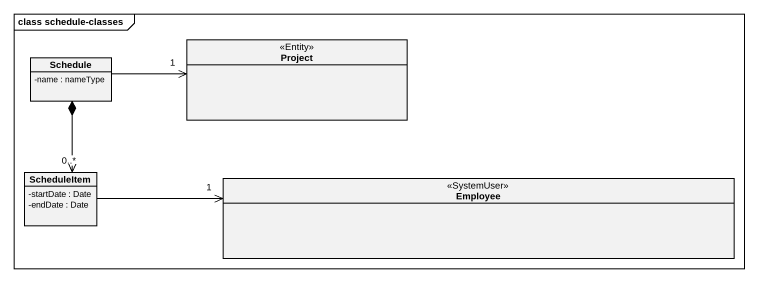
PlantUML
@startuml
mainframe class schedule-classes
hide circle
hide empty members
skinparam classAttributeIconSize 0
class Project <<Entity>>
class Schedule {
  -name : nameType
}
class ScheduleItem {
  -startDate : Date
  -endDate : Date
}
class Employee <<SystemUser>>
Schedule -right-> "1" Project
Schedule *--> "0..*" ScheduleItem
ScheduleItem -right-> "1" Employee
@enduml
